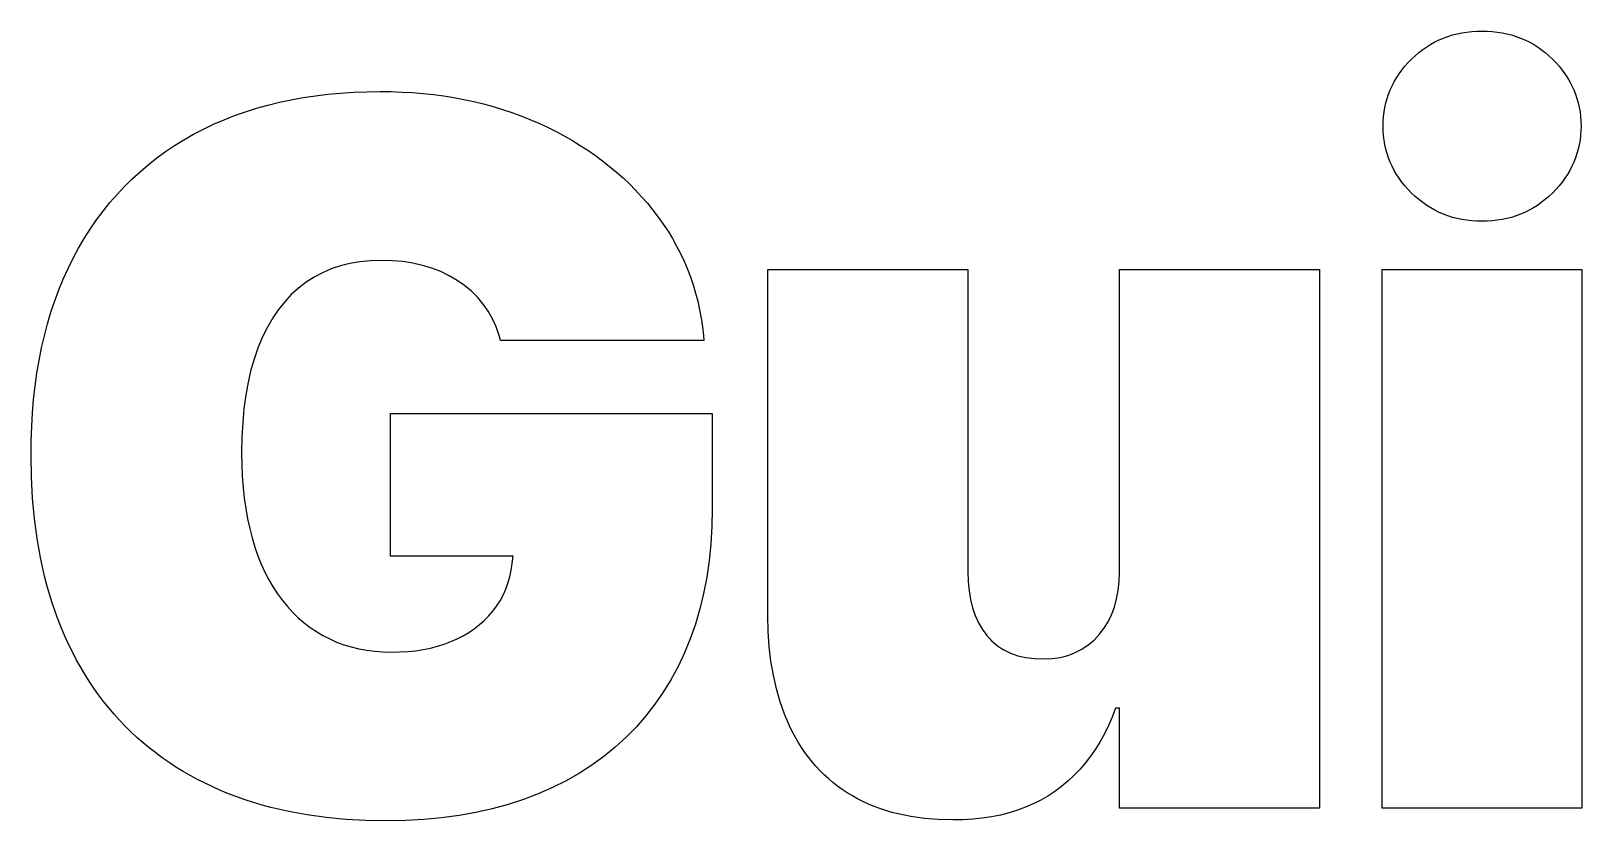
# Model space of a CAD drawing. Extents: x -40 to 40, y -8.1 to 8.1.
# Drawn here: x 1.84 to 21.97, y -2.16 to 8.09 of the extents above; entities that cross this region are included whole.
import ezdxf

# ---------------------------------------------------------------- set-up
doc = ezdxf.new("R2010")
doc.units = 0
doc.layers.get('0').update_dxf_attribs({"color": 3, "linetype": 'CONTINUOUS'})

msp = doc.modelspace()

# ---------------------------------------------------------------- linework, layer by layer
at = {"color": 3}
for p, q in [((20.347042, 8.050849), (20.408958, 8.063643)), ((20.408958, 8.063643), (20.472235, 8.073595)), ((20.472235, 8.073595), (20.536871, 8.080702)), ((20.536871, 8.080702), (20.602867, 8.084966)), ((20.602867, 8.084966), (20.670223, 8.086388)), ((20.670223, 8.086388), (20.737579, 8.084966)), ((20.737579, 8.084966), (20.803575, 8.080702)), ((20.803575, 8.080702), (20.868211, 8.073595)), ((20.868211, 8.073595), (20.931488, 8.063643)), ((20.931488, 8.063643), (20.993405, 8.050849)), ((19.900657, 7.846149), (19.951696, 7.881687)), ((19.951696, 7.881687), (20.004095, 7.914384)), ((20.004095, 7.914384), (20.057853, 7.944235)), ((20.057853, 7.944235), (20.112971, 7.971244)), ((20.112971, 7.971244), (20.169449, 7.995411)), ((20.169449, 7.995411), (20.227287, 8.016733)), ((20.227287, 8.016733), (20.286484, 8.035213)), ((20.286484, 8.035213), (20.347042, 8.050849)), ((20.993405, 8.050849), (21.053962, 8.035213)), ((21.053962, 8.035213), (21.113159, 8.016733)), ((21.113159, 8.016733), (21.170997, 7.995411)), ((21.170997, 7.995411), (21.227475, 7.971244)), ((21.227475, 7.971244), (21.282593, 7.944235)), ((21.282593, 7.944235), (21.336352, 7.914384)), ((21.336352, 7.914384), (21.38875, 7.881687)), ((21.38875, 7.881687), (21.439789, 7.846149)), ((19.668923, 7.629274), (19.710864, 7.676431)), ((19.710864, 7.676431), (19.755698, 7.722477)), ((19.755698, 7.722477), (19.802658, 7.766545)), ((19.802658, 7.766545), (19.850977, 7.807768)), ((19.850977, 7.807768), (19.900657, 7.846149)), ((21.439789, 7.846149), (21.489469, 7.807768)), ((21.489469, 7.807768), (21.537788, 7.766545)), ((21.537788, 7.766545), (21.584748, 7.722477)), ((21.584748, 7.722477), (21.629582, 7.676431)), ((21.629582, 7.676431), (21.671523, 7.629274)), ((19.530083, 7.429519), (19.560454, 7.481125)), ((19.560454, 7.481125), (19.593718, 7.531621)), ((19.593718, 7.531621), (19.629874, 7.581003)), ((19.629874, 7.581003), (19.668923, 7.629274)), ((21.671523, 7.629274), (21.710572, 7.581003)), ((21.710572, 7.581003), (21.746728, 7.531621)), ((21.746728, 7.531621), (21.779992, 7.481125)), ((21.779992, 7.481125), (21.810363, 7.429519)), ((5.368801, 7.223731), (5.527704, 7.247526)), ((5.527704, 7.247526), (5.689647, 7.266994)), ((5.689647, 7.266994), (5.85463, 7.282137)), ((5.85463, 7.282137), (6.022655, 7.292953)), ((6.022655, 7.292953), (6.193721, 7.299442)), ((6.193721, 7.299442), (6.367827, 7.301606)), ((6.367827, 7.301606), (6.510116, 7.299998)), ((6.510116, 7.299998), (6.6506, 7.295177)), ((6.6506, 7.295177), (6.78928, 7.287142)), ((6.78928, 7.287142), (6.926154, 7.275894)), ((6.926154, 7.275894), (7.061224, 7.261432)), ((7.061224, 7.261432), (7.194489, 7.243756)), ((19.437523, 7.211963), (19.456324, 7.268021)), ((19.456324, 7.268021), (19.478018, 7.322966)), ((19.478018, 7.322966), (19.502604, 7.376798)), ((19.502604, 7.376798), (19.530083, 7.429519)), ((21.810363, 7.429519), (21.837842, 7.376798)), ((21.837842, 7.376798), (21.862428, 7.322966)), ((21.862428, 7.322966), (21.884122, 7.268021)), ((21.884122, 7.268021), (21.902924, 7.211963)), ((4.619903, 7.039858), (4.763601, 7.085285)), ((4.763601, 7.085285), (4.91034, 7.126387)), ((4.91034, 7.126387), (5.060119, 7.163161)), ((5.060119, 7.163161), (5.21294, 7.195609)), ((5.21294, 7.195609), (5.368801, 7.223731)), ((7.194489, 7.243756), (7.32595, 7.222865)), ((7.32595, 7.222865), (7.455606, 7.198761)), ((7.455606, 7.198761), (7.583457, 7.171442)), ((7.583457, 7.171442), (7.709503, 7.140911)), ((7.709503, 7.140911), (7.833745, 7.107164)), ((7.833745, 7.107164), (7.956182, 7.070206)), ((7.956182, 7.070206), (8.076814, 7.030031)), ((19.398474, 7.037114), (19.408598, 7.096509)), ((19.408598, 7.096509), (19.421614, 7.154792)), ((19.421614, 7.154792), (19.437523, 7.211963)), ((21.902924, 7.211963), (21.918832, 7.154792)), ((21.918832, 7.154792), (21.931849, 7.096509)), ((21.931849, 7.096509), (21.941972, 7.037114)), ((4.075519, 6.814887), (4.207054, 6.877619)), ((4.207054, 6.877619), (4.341629, 6.936025)), ((4.341629, 6.936025), (4.479246, 6.990106)), ((4.479246, 6.990106), (4.619903, 7.039858)), ((8.076814, 7.030031), (8.195641, 6.986643)), ((8.195641, 6.986643), (8.312664, 6.940043)), ((8.312664, 6.940043), (8.427882, 6.890227)), ((8.427882, 6.890227), (8.540838, 6.837618)), ((19.385458, 6.852253), (19.386904, 6.914986)), ((19.386904, 6.790275), (19.385458, 6.852253)), ((19.386904, 6.914986), (19.391243, 6.976607)), ((19.391243, 6.976607), (19.398474, 7.037114)), ((21.941972, 7.037114), (21.949204, 6.976607)), ((21.949204, 6.976607), (21.953542, 6.914986)), ((21.953542, 6.914986), (21.954989, 6.852253)), ((21.954989, 6.852253), (21.953542, 6.790275)), ((3.700396, 6.60157), (3.821881, 6.676652)), ((3.821881, 6.676652), (3.947025, 6.747827)), ((3.947025, 6.747827), (4.075519, 6.814887)), ((8.540838, 6.837618), (8.651074, 6.782635)), ((8.651074, 6.782635), (8.758591, 6.725281)), ((8.758591, 6.725281), (8.863389, 6.665551)), ((8.863389, 6.665551), (8.965467, 6.603449)), ((19.391243, 6.729335), (19.386904, 6.790275)), ((19.398474, 6.669432), (19.391243, 6.729335)), ((19.408598, 6.61057), (19.398474, 6.669432)), ((21.941972, 6.669432), (21.931849, 6.61057)), ((21.949204, 6.729335), (21.941972, 6.669432)), ((21.953542, 6.790275), (21.949204, 6.729335)), ((3.468403, 6.43969), (3.58257, 6.522583)), ((3.58257, 6.522583), (3.700396, 6.60157)), ((8.965467, 6.603449), (9.064826, 6.538974)), ((9.064826, 6.538974), (9.161465, 6.472124)), ((9.161465, 6.472124), (9.255385, 6.402902)), ((19.421614, 6.552744), (19.408598, 6.61057)), ((19.437523, 6.495957), (19.421614, 6.552744)), ((19.456324, 6.440209), (19.437523, 6.495957)), ((21.902924, 6.495957), (21.884122, 6.440209)), ((21.918832, 6.552744), (21.902924, 6.495957)), ((21.931849, 6.61057), (21.918832, 6.552744)), ((3.147854, 6.167571), (3.251045, 6.262184)), ((3.251045, 6.262184), (3.357894, 6.352889)), ((3.357894, 6.352889), (3.468403, 6.43969)), ((9.255385, 6.402902), (9.346585, 6.331307)), ((9.346585, 6.331307), (9.435066, 6.257338)), ((9.435066, 6.257338), (9.520828, 6.180995)), ((19.478018, 6.385497), (19.456324, 6.440209)), ((19.502604, 6.331826), (19.478018, 6.385497)), ((19.530083, 6.279193), (19.502604, 6.331826)), ((19.560454, 6.227597), (19.530083, 6.279193)), ((21.810363, 6.279193), (21.779992, 6.227597)), ((21.837842, 6.331826), (21.810363, 6.279193)), ((21.862428, 6.385497), (21.837842, 6.331826)), ((21.884122, 6.440209), (21.862428, 6.385497)), ((2.952449, 5.966629), (3.048322, 6.069054)), ((3.048322, 6.069054), (3.147854, 6.167571)), ((9.520828, 6.180995), (9.60387, 6.102279)), ((9.60387, 6.102279), (9.684192, 6.02119)), ((19.593718, 6.177039), (19.560454, 6.227597)), ((19.629874, 6.127522), (19.593718, 6.177039)), ((19.668923, 6.07904), (19.629874, 6.127522)), ((19.710864, 6.031598), (19.668923, 6.07904)), ((21.671523, 6.07904), (21.629582, 6.031598)), ((21.710572, 6.127522), (21.671523, 6.07904)), ((21.746728, 6.177039), (21.710572, 6.127522)), ((21.779992, 6.227597), (21.746728, 6.177039)), ((2.77168, 5.750063), (2.860235, 5.860299)), ((2.860235, 5.860299), (2.952449, 5.966629)), ((9.684192, 6.02119), (9.761795, 5.937729)), ((9.761795, 5.937729), (9.836679, 5.851893)), ((9.836679, 5.851893), (9.908843, 5.763685)), ((19.755698, 5.985195), (19.710864, 6.031598)), ((19.802658, 5.940744), (19.755698, 5.985195)), ((19.850977, 5.899161), (19.802658, 5.940744)), ((19.900657, 5.860447), (19.850977, 5.899161)), ((19.951696, 5.824599), (19.900657, 5.860447)), ((21.439789, 5.860447), (21.38875, 5.824599)), ((21.489469, 5.899161), (21.439789, 5.860447)), ((21.537788, 5.940744), (21.489469, 5.899161)), ((21.584748, 5.985195), (21.537788, 5.940744)), ((21.629582, 6.031598), (21.584748, 5.985195)), ((2.686784, 5.635919), (2.77168, 5.750063)), ((9.908843, 5.763685), (9.977781, 5.673523)), ((9.977781, 5.673523), (10.042986, 5.581827)), ((20.004095, 5.791621), (19.951696, 5.824599)), ((20.057853, 5.761508), (20.004095, 5.791621)), ((20.112971, 5.734265), (20.057853, 5.761508)), ((20.169449, 5.709888), (20.112971, 5.734265)), ((20.227287, 5.68838), (20.169449, 5.709888)), ((20.286484, 5.66974), (20.227287, 5.68838)), ((20.347042, 5.653966), (20.286484, 5.66974)), ((20.408958, 5.641061), (20.347042, 5.653966)), ((20.472235, 5.631025), (20.408958, 5.641061)), ((20.931488, 5.641061), (20.868211, 5.631025)), ((20.993405, 5.653966), (20.931488, 5.641061)), ((21.053962, 5.66974), (20.993405, 5.653966)), ((21.113159, 5.68838), (21.053962, 5.66974)), ((21.170997, 5.709888), (21.113159, 5.68838)), ((21.227475, 5.734265), (21.170997, 5.709888)), ((21.282593, 5.761508), (21.227475, 5.734265)), ((21.336352, 5.791621), (21.282593, 5.761508)), ((21.38875, 5.824599), (21.336352, 5.791621)), ((2.527969, 5.395915), (2.605547, 5.517871)), ((2.605547, 5.517871), (2.686784, 5.635919)), ((10.042986, 5.581827), (10.104458, 5.488599)), ((10.104458, 5.488599), (10.162197, 5.39384)), ((20.536871, 5.623855), (20.472235, 5.631025)), ((20.602867, 5.619554), (20.536871, 5.623855)), ((20.670223, 5.61812), (20.602867, 5.619554)), ((20.737579, 5.619554), (20.670223, 5.61812)), ((20.803575, 5.623855), (20.737579, 5.619554)), ((20.868211, 5.631025), (20.803575, 5.623855)), ((2.383788, 5.140289), (2.454049, 5.270055)), ((2.454049, 5.270055), (2.527969, 5.395915)), ((10.162197, 5.39384), (10.216203, 5.297546)), ((10.216203, 5.297546), (10.266475, 5.19972)), ((2.317496, 5.006825), (2.383788, 5.140289)), ((5.852022, 5.040608), (5.732762, 5.000557)), ((5.976425, 5.071758), (5.852022, 5.040608)), ((6.105969, 5.094008), (5.976425, 5.071758)), ((6.240656, 5.107358), (6.105969, 5.094008)), ((6.380485, 5.111807), (6.240656, 5.107358)), ((6.523281, 5.107753), (6.380485, 5.111807)), ((6.660538, 5.095591), (6.523281, 5.107753)), ((6.792259, 5.075318), (6.660538, 5.095591)), ((6.918441, 5.046936), (6.792259, 5.075318)), ((7.039085, 5.010447), (6.918441, 5.046936)), ((10.266475, 5.19972), (10.313015, 5.100361)), ((10.313015, 5.100361), (10.355821, 4.99947)), ((2.197741, 4.729442), (2.25548, 4.869877)), ((2.25548, 4.869877), (2.317496, 5.006825)), ((5.509669, 4.893757), (5.405835, 4.827008)), ((5.618644, 4.951607), (5.509669, 4.893757)), ((5.732762, 5.000557), (5.618644, 4.951607)), ((7.154192, 4.965848), (7.039085, 5.010447)), ((7.263761, 4.913141), (7.154192, 4.965848)), ((7.367792, 4.852324), (7.263761, 4.913141)), ((7.464901, 4.784387), (7.367792, 4.852324)), ((10.355821, 4.99947), (10.394895, 4.897046)), ((10.394895, 4.897046), (10.430235, 4.793088)), ((11.40201, 0.504373), (11.40201, 4.991559)), ((11.40201, 4.991559), (13.996857, 4.991559)), ((13.996857, 4.991559), (13.996857, 1.073973)), ((15.965143, 1.067645), (15.965143, 4.991559)), ((15.965143, 4.991559), (18.559989, 4.991559)), ((18.559989, 4.991559), (18.559989, -1.995539)), ((19.3728, -1.995539), (19.3728, 4.991559)), ((19.3728, 4.991559), (21.967646, 4.991559)), ((21.967646, 4.991559), (21.967646, -1.995539)), ((2.144279, 4.58552), (2.197741, 4.729442)), ((5.215177, 4.667599), (5.128748, 4.575138)), ((5.30754, 4.751556), (5.215177, 4.667599)), ((5.405835, 4.827008), (5.30754, 4.751556)), ((7.553704, 4.710318), (7.464901, 4.784387)), ((7.634199, 4.630119), (7.553704, 4.710318)), ((10.430235, 4.793088), (10.461843, 4.687599)), ((10.461843, 4.687599), (10.489717, 4.580576)), ((2.050187, 4.287223), (2.095094, 4.438114)), ((2.095094, 4.438114), (2.144279, 4.58552)), ((5.048253, 4.474172), (4.97369, 4.364702)), ((5.128748, 4.575138), (5.048253, 4.474172)), ((7.706388, 4.54379), (7.634199, 4.630119)), ((7.77027, 4.451329), (7.706388, 4.54379)), ((7.825846, 4.352737), (7.77027, 4.451329)), ((10.489717, 4.580576), (10.513858, 4.472022)), ((10.513858, 4.472022), (10.534267, 4.361932)), ((2.009556, 4.132844), (2.050187, 4.287223)), ((4.905062, 4.246728), (4.842366, 4.120249)), ((4.97369, 4.364702), (4.905062, 4.246728)), ((7.873115, 4.248012), (7.825846, 4.352737)), ((7.912077, 4.137158), (7.873115, 4.248012)), ((10.534267, 4.361932), (10.550942, 4.250312)), ((10.550942, 4.250312), (10.563884, 4.137158)), ((1.973201, 3.97498), (2.009556, 4.132844)), ((4.842366, 4.120249), (4.785604, 3.985264)), ((7.931064, 4.07387), (7.912077, 4.137158)), ((10.570213, 4.07387), (7.931064, 4.07387)), ((10.563884, 4.137158), (10.570213, 4.07387)), ((1.941124, 3.813631), (1.973201, 3.97498)), ((4.73517, 3.842073), (4.691461, 3.690971)), ((4.785604, 3.985264), (4.73517, 3.842073)), ((1.889801, 3.480474), (1.913324, 3.648796)), ((1.913324, 3.648796), (1.941124, 3.813631)), ((4.691461, 3.690971), (4.654477, 3.531958)), ((1.870555, 3.308666), (1.889801, 3.480474)), ((4.654477, 3.531958), (4.624217, 3.365034)), ((1.855585, 3.133373), (1.870555, 3.308666)), ((4.624217, 3.365034), (4.600681, 3.190198)), ((1.844893, 2.954595), (1.855585, 3.133373)), ((4.600681, 3.190198), (4.58387, 3.00745)), ((6.500734, 1.276499), (6.500734, 3.124536)), ((6.500734, 3.124536), (10.677804, 3.124536)), ((10.677804, 3.124536), (10.677804, 1.890401)), ((1.838478, 2.772329), (1.844893, 2.954595)), ((4.58387, 3.00745), (4.573783, 2.816793)), ((1.836339, 2.586579), (1.838478, 2.772329)), ((4.573783, 2.816793), (4.570421, 2.618223)), ((4.570421, 2.618223), (4.570421, 2.611895)), ((1.836339, 2.580251), (1.836339, 2.586579)), ((1.841234, 2.299456), (1.836339, 2.580251)), ((4.570421, 2.611895), (4.572547, 2.459013)), ((4.572547, 2.459013), (4.578926, 2.310481)), ((1.855919, 2.02667), (1.841234, 2.299456)), ((4.578926, 2.310481), (4.589556, 2.166301)), ((1.880394, 1.761895), (1.855919, 2.02667)), ((4.589556, 2.166301), (4.604439, 2.026473)), ((4.604439, 2.026473), (4.623574, 1.890994)), ((4.623574, 1.890994), (4.646961, 1.759868)), ((10.677804, 1.890401), (10.673354, 1.659149)), ((1.914659, 1.50513), (1.880394, 1.761895)), ((4.646961, 1.759868), (4.674601, 1.633092)), ((4.674601, 1.633092), (4.706492, 1.510668)), ((10.673354, 1.659149), (10.660004, 1.433732)), ((1.958714, 1.256374), (1.914659, 1.50513)), ((4.706492, 1.510668), (4.742389, 1.392791)), ((10.660004, 1.433732), (10.637754, 1.214149)), ((1.984413, 1.135001), (1.958714, 1.256374)), ((4.742389, 1.392791), (4.782044, 1.279663)), ((4.782044, 1.279663), (4.825456, 1.17128)), ((8.095615, 1.276499), (6.500734, 1.276499)), ((8.082957, 1.181565), (8.095615, 1.276499)), ((10.637754, 1.214149), (10.606604, 1.0004)), ((2.012559, 1.015629), (1.984413, 1.135001)), ((2.043153, 0.89826), (2.012559, 1.015629)), ((4.825456, 1.17128), (4.872626, 1.067645)), ((4.872626, 1.067645), (4.923554, 0.968756)), ((8.026591, 0.925244), (8.050522, 1.007521)), ((8.050522, 1.007521), (8.069311, 1.092961)), ((8.069311, 1.092961), (8.082957, 1.181565)), ((13.996857, 1.073973), (14.000713, 0.94611)), ((15.960989, 0.946803), (15.965143, 1.067645)), ((2.076194, 0.782894), (2.043153, 0.89826)), ((4.923554, 0.968756), (4.978239, 0.874614)), ((4.978239, 0.874614), (5.036683, 0.785217)), ((7.963302, 0.770186), (7.997517, 0.846134)), ((7.997517, 0.846134), (8.026591, 0.925244)), ((10.606604, 1.0004), (10.566554, 0.792487)), ((14.000713, 0.94611), (14.012283, 0.825169)), ((14.012283, 0.825169), (14.031567, 0.711151)), ((15.927763, 0.720545), (15.948529, 0.831103)), ((15.948529, 0.831103), (15.960989, 0.946803)), ((2.111683, 0.669531), (2.076194, 0.782894)), ((2.149619, 0.558169), (2.111683, 0.669531)), ((5.036683, 0.785217), (5.098884, 0.700568)), ((5.098884, 0.700568), (5.164546, 0.620765)), ((5.164546, 0.620765), (5.233373, 0.545906)), ((7.829802, 0.561333), (7.879444, 0.627786)), ((7.879444, 0.627786), (7.923944, 0.697404)), ((7.923944, 0.697404), (7.963302, 0.770186)), ((10.566554, 0.792487), (10.517604, 0.590407)), ((14.031567, 0.711151), (14.058563, 0.604053)), ((14.058563, 0.604053), (14.093273, 0.503879)), ((15.861507, 0.515647), (15.898689, 0.615129)), ((15.898689, 0.615129), (15.927763, 0.720545)), ((2.18988, 0.448897), (2.149619, 0.558169)), ((2.23234, 0.3418), (2.18988, 0.448897)), ((5.233373, 0.545906), (5.305364, 0.475993)), ((5.305364, 0.475993), (5.38052, 0.411022)), ((5.38052, 0.411022), (5.45884, 0.350997)), ((7.655361, 0.384075), (7.717464, 0.439305)), ((7.717464, 0.439305), (7.77561, 0.49839)), ((7.77561, 0.49839), (7.829802, 0.561333)), ((10.517604, 0.590407), (10.459754, 0.394161)), ((11.406361, 0.299278), (11.40201, 0.504373)), ((14.093273, 0.503879), (14.135697, 0.410626)), ((14.135697, 0.410626), (14.185833, 0.324297)), ((15.763409, 0.336856), (15.816414, 0.422889)), ((15.816414, 0.422889), (15.861507, 0.515647)), ((2.277001, 0.236878), (2.23234, 0.3418)), ((2.323862, 0.134132), (2.277001, 0.236878)), ((5.45884, 0.350997), (5.540324, 0.295915)), ((5.540324, 0.295915), (5.624973, 0.245779)), ((5.624973, 0.245779), (5.712787, 0.200587)), ((7.285517, 0.165778), (7.367397, 0.201723)), ((7.367397, 0.201723), (7.445321, 0.241527)), ((7.445321, 0.241527), (7.51929, 0.285186)), ((7.51929, 0.285186), (7.589304, 0.332702)), ((7.589304, 0.332702), (7.655361, 0.384075)), ((10.393004, 0.20375), (10.3177, 0.019718)), ((10.459754, 0.394161), (10.393004, 0.20375)), ((11.419415, 0.101698), (11.406361, 0.299278)), ((14.185833, 0.324297), (14.243683, 0.244889)), ((14.243683, 0.244889), (14.275476, 0.208101)), ((14.275476, 0.208101), (14.309148, 0.173689)), ((15.63426, 0.185951), (15.702493, 0.257547)), ((15.702493, 0.257547), (15.763409, 0.336856)), ((2.372923, 0.033563), (2.323862, 0.134132)), ((2.424185, -0.064832), (2.372923, 0.033563)), ((5.712787, 0.200587), (5.803517, 0.160536)), ((5.803517, 0.160536), (5.896918, 0.125827)), ((5.896918, 0.125827), (5.992988, 0.096457)), ((5.992988, 0.096457), (6.091729, 0.072427)), ((6.091729, 0.072427), (6.19314, 0.053736)), ((6.19314, 0.053736), (6.29722, 0.040387)), ((6.29722, 0.040387), (6.403971, 0.032376)), ((6.403971, 0.032376), (6.513392, 0.029706)), ((6.513392, 0.029706), (6.620983, 0.031833)), ((6.620983, 0.031833), (6.72541, 0.03821)), ((6.72541, 0.03821), (6.826672, 0.048841)), ((6.826672, 0.048841), (6.92477, 0.063724)), ((6.92477, 0.063724), (7.019703, 0.082859)), ((7.019703, 0.082859), (7.111472, 0.106246)), ((7.111472, 0.106246), (7.200077, 0.133885)), ((7.200077, 0.133885), (7.285517, 0.165778)), ((10.3177, 0.019718), (10.234188, -0.157392)), ((11.44117, -0.088368), (11.419415, 0.101698)), ((14.309148, 0.173689), (14.344699, 0.141649)), ((14.344699, 0.141649), (14.382128, 0.111982)), ((14.382128, 0.111982), (14.421436, 0.084689)), ((14.421436, 0.084689), (14.462624, 0.059769)), ((14.462624, 0.059769), (14.50569, 0.037221)), ((14.50569, 0.037221), (14.550635, 0.017048)), ((14.550635, 0.017048), (14.597459, -0.000751)), ((15.294675, -0.012619), (15.342637, 0.004093)), ((15.342637, 0.004093), (15.389213, 0.023378)), ((15.389213, 0.023378), (15.47762, 0.068867)), ((15.47762, 0.068867), (15.559302, 0.123057)), ((15.559302, 0.123057), (15.63426, 0.185951)), ((2.477646, -0.16105), (2.424185, -0.064832)), ((2.533309, -0.255095), (2.477646, -0.16105)), ((10.234188, -0.157392), (10.142468, -0.327579)), ((11.471628, -0.270917), (11.44117, -0.088368)), ((14.597459, -0.000751), (14.646162, -0.016179)), ((14.646162, -0.016179), (14.749204, -0.039912)), ((14.749204, -0.039912), (14.859762, -0.054151)), ((14.859762, -0.054151), (14.977835, -0.058898)), ((14.977835, -0.058898), (15.088986, -0.053757)), ((15.088986, -0.053757), (15.1946, -0.038329)), ((15.1946, -0.038329), (15.24533, -0.02676)), ((15.24533, -0.02676), (15.294675, -0.012619)), ((2.591171, -0.346961), (2.533309, -0.255095)), ((2.651234, -0.436655), (2.591171, -0.346961)), ((10.142468, -0.327579), (10.042541, -0.490845)), ((11.510788, -0.44595), (11.471628, -0.270917)), ((2.713497, -0.524171), (2.651234, -0.436655)), ((2.77796, -0.609513), (2.713497, -0.524171)), ((10.042541, -0.490845), (9.934406, -0.647189)), ((11.55865, -0.613467), (11.510788, -0.44595)), ((2.844623, -0.692678), (2.77796, -0.609513)), ((2.913487, -0.773668), (2.844623, -0.692678)), ((2.984551, -0.852482), (2.913487, -0.773668)), ((9.818063, -0.796609), (9.693513, -0.939108)), ((9.934406, -0.647189), (9.818063, -0.796609)), ((11.615215, -0.77347), (11.55865, -0.613467)), ((11.680481, -0.925956), (11.615215, -0.77347)), ((15.914511, -0.698117), (15.869863, -0.812976)), ((15.965143, -0.698117), (15.914511, -0.698117)), ((15.965143, -1.995539), (15.965143, -0.698117)), ((3.057816, -0.929121), (2.984551, -0.852482)), ((3.133194, -1.003535), (3.057816, -0.929121)), ((3.210599, -1.075674), (3.133194, -1.003535)), ((9.693513, -0.939108), (9.560754, -1.074686)), ((11.716304, -0.999221), (11.680481, -0.925956)), ((11.754154, -1.070285), (11.716304, -0.999221)), ((15.821358, -0.923386), (15.768996, -1.029345)), ((15.869863, -0.812976), (15.821358, -0.923386)), ((3.290032, -1.145539), (3.210599, -1.075674)), ((3.371491, -1.213131), (3.290032, -1.145539)), ((9.420183, -1.202896), (9.272196, -1.323292)), ((9.560754, -1.074686), (9.420183, -1.202896)), ((11.794031, -1.13915), (11.754154, -1.070285)), ((11.835935, -1.205813), (11.794031, -1.13915)), ((11.879866, -1.270276), (11.835935, -1.205813)), ((15.712778, -1.130854), (15.652703, -1.227914)), ((15.768996, -1.029345), (15.712778, -1.130854)), ((3.454978, -1.278447), (3.371491, -1.213131)), ((3.540493, -1.341488), (3.454978, -1.278447)), ((3.628034, -1.402255), (3.540493, -1.341488)), ((3.717603, -1.460749), (3.628034, -1.402255)), ((9.272196, -1.323292), (9.116792, -1.435878)), ((11.925825, -1.332539), (11.879866, -1.270276)), ((11.973811, -1.392601), (11.925825, -1.332539)), ((12.023824, -1.450463), (11.973811, -1.392601)), ((15.520983, -1.408684), (15.449338, -1.492393)), ((15.588771, -1.320524), (15.520983, -1.408684)), ((15.652703, -1.227914), (15.588771, -1.320524)), ((3.809199, -1.516966), (3.717603, -1.460749)), ((3.902822, -1.570911), (3.809199, -1.516966)), ((3.998472, -1.62258), (3.902822, -1.570911)), ((8.953971, -1.54065), (8.783734, -1.637612)), ((9.116792, -1.435878), (8.953971, -1.54065)), ((12.075864, -1.506125), (12.023824, -1.450463)), ((12.129932, -1.559588), (12.075864, -1.506125)), ((12.186027, -1.610849), (12.129932, -1.559588)), ((15.373935, -1.571356), (15.294873, -1.645276)), ((15.449338, -1.492393), (15.373935, -1.571356)), ((4.09615, -1.671976), (3.998472, -1.62258)), ((4.195855, -1.719095), (4.09615, -1.671976)), ((4.297587, -1.763941), (4.195855, -1.719095)), ((4.401346, -1.806514), (4.297587, -1.763941)), ((4.507132, -1.846811), (4.401346, -1.806514)), ((8.421009, -1.808096), (8.228522, -1.88162)), ((8.60608, -1.72676), (8.421009, -1.808096)), ((8.783734, -1.637612), (8.60608, -1.72676)), ((12.244149, -1.65991), (12.186027, -1.610849)), ((12.304298, -1.706772), (12.244149, -1.65991)), ((12.366474, -1.751432), (12.304298, -1.706772)), ((12.430678, -1.793893), (12.366474, -1.751432)), ((12.496909, -1.834154), (12.430678, -1.793893)), ((15.125773, -1.777984), (15.035735, -1.836773)), ((15.212153, -1.714151), (15.125773, -1.777984)), ((15.294873, -1.645276), (15.212153, -1.714151)), ((4.614847, -1.884747), (4.507132, -1.846811)), ((4.724391, -1.920235), (4.614847, -1.884747)), ((4.835765, -1.953277), (4.724391, -1.920235)), ((4.948968, -1.983871), (4.835765, -1.953277)), ((5.064001, -2.012017), (4.948968, -1.983871)), ((5.180863, -2.037716), (5.064001, -2.012017)), ((7.823077, -2.00345), (7.610565, -2.051314)), ((8.029063, -1.946886), (7.823077, -2.00345)), ((8.228522, -1.88162), (8.029063, -1.946886)), ((12.565043, -1.87209), (12.496909, -1.834154)), ((12.634958, -1.907578), (12.565043, -1.87209)), ((12.706652, -1.94062), (12.634958, -1.907578)), ((12.780127, -1.971214), (12.706652, -1.94062)), ((12.855381, -1.999359), (12.780127, -1.971214)), ((12.932416, -2.025059), (12.855381, -1.999359)), ((14.743666, -1.982882), (14.638943, -2.021448)), ((14.844681, -1.939222), (14.743666, -1.982882)), ((14.942037, -1.890519), (14.844681, -1.939222)), ((15.035735, -1.836773), (14.942037, -1.890519)), ((18.559989, -1.995539), (15.965143, -1.995539)), ((21.967646, -1.995539), (19.3728, -1.995539)), ((5.420075, -2.081771), (5.180863, -2.037716)), ((5.666605, -2.116036), (5.420075, -2.081771)), ((5.920453, -2.140511), (5.666605, -2.116036)), ((6.181619, -2.155196), (5.920453, -2.140511)), ((6.450103, -2.160092), (6.181619, -2.155196)), ((6.695248, -2.15574), (6.450103, -2.160092)), ((6.933868, -2.142686), (6.695248, -2.15574)), ((7.16596, -2.120932), (6.933868, -2.142686)), ((7.391526, -2.090473), (7.16596, -2.120932)), ((7.610565, -2.051314), (7.391526, -2.090473)), ((13.01123, -2.04831), (12.932416, -2.025059)), ((13.091825, -2.069114), (13.01123, -2.04831)), ((13.258354, -2.103378), (13.091825, -2.069114)), ((13.432003, -2.127853), (13.258354, -2.103378)), ((13.612772, -2.142538), (13.432003, -2.127853)), ((13.800661, -2.147433), (13.612772, -2.142538)), ((13.931689, -2.144863), (13.800661, -2.147433)), ((14.058959, -2.137149), (13.931689, -2.144863)), ((14.182471, -2.124294), (14.058959, -2.137149)), ((14.302226, -2.106295), (14.182471, -2.124294)), ((14.418222, -2.083156), (14.302226, -2.106295)), ((14.530461, -2.054874), (14.418222, -2.083156)), ((14.638943, -2.021448), (14.530461, -2.054874))]:
    msp.add_line(p, q, dxfattribs=at)

doc.saveas('drawing.dxf')
